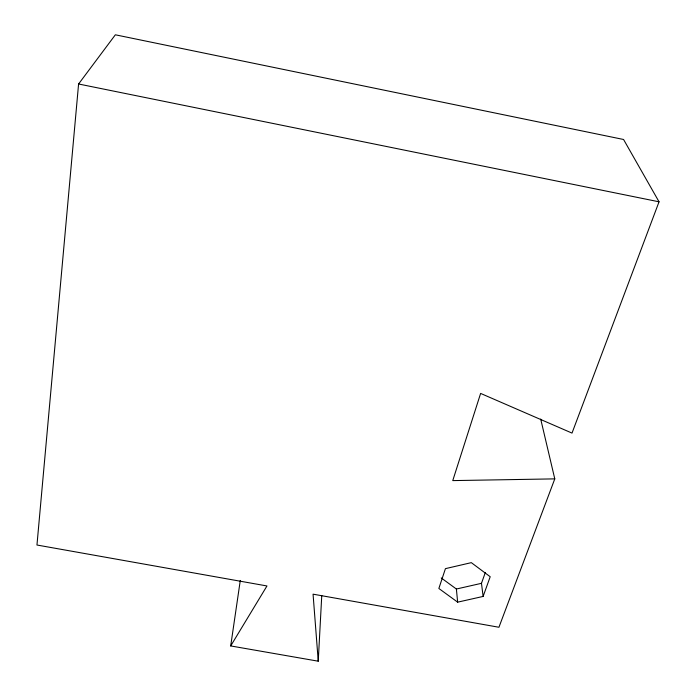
<?xml version="1.0" encoding="UTF-8"?>
<svg xmlns="http://www.w3.org/2000/svg" width="696" height="696" viewBox="0 0 696 696"><rect width="100%" height="100%" fill="white"/><g stroke="black" fill="none" stroke-linecap="round" stroke-linejoin="round"><path stroke-width="1.04" d="M240.285 580.438L230.698 645.932L318.246 661.2L321.761 595.515M540.696 419.07L554.782 478.874L452.757 480.605L480.623 393.414L572.008 433.095L659.042 201.805L623.572 139.487L115.353 34.8L78.587 83.998L36.958 545.02L266.968 585.962L230.698 645.932M483.12 596.428L490.202 576.74L471.322 562.646L445.431 568.649L438.854 588.477L457.655 602.162L483.12 596.428L481.475 583.318L485.303 572.564M554.782 478.874L498.936 627.261L313.061 594.167L318.246 661.2M441.22 577.924L456.385 589.025L481.475 583.318M78.587 83.998L659.042 201.805M456.385 589.025L457.655 602.162"/></g></svg>
